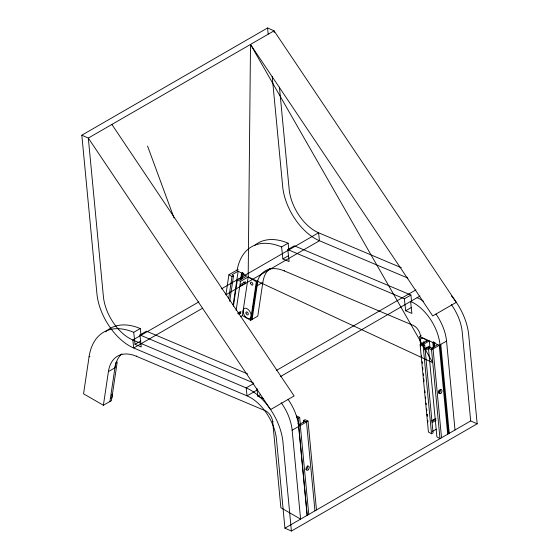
<?xml version="1.0" encoding="UTF-8"?>
<svg xmlns="http://www.w3.org/2000/svg" width="559" height="559" viewBox="0 0 559 559"><rect width="100%" height="100%" fill="white"/><g stroke="black" fill="none" stroke-linecap="round" stroke-linejoin="round"><path stroke-width="0.84" d="M240.314 316.785L242.417 315.576L248.182 276.971L250.502 44.434L432.743 315.933L456.312 302.328L274.071 30.822L267.579 27.95L81.831 135.194L96.924 293.734A46.18 26.664 60 0 0 133.699 347.984L247.043 395.863A36.95 21.333 60 0 1 276.467 439.269L284.929 528.178L291.421 531.05L477.169 423.806L468.708 334.897A46.18 26.664 60 0 0 451.372 295.816M89.88 356.404L89.063 356.873L83.543 393.809L103.387 405.261L111.458 400.6L117.229 361.994L115.685 362.889L109.92 401.488M103.387 405.261L108.418 371.595L114.944 367.822A46.18 26.664 60 0 1 121.953 353.868M226.018 294.048L228.904 274.742L238.162 269.396M228.757 298.247L231.999 276.53L233.543 275.636L231.999 274.748L238.169 271.185L241.558 273.085L242.327 272.694L243.885 273.519L243.116 273.966L242.389 278.794M229.693 301.378L233.543 275.636M233.124 304.962L238.169 271.185M233.41 306.178L237.372 279.633L240.468 281.422L248.182 276.971L432.757 362.679L250.502 44.434M240.37 280.227L240.461 279.633L246.631 276.069L243.116 273.966M240.594 279.521L241.558 273.085M236.143 310.378L240.468 281.422M241.362 279.13L242.327 272.694M243.619 282.002L245.115 283.294L240.468 285.977L240.712 284.356L245.359 281.673L245.115 283.294M238.672 314.27L240.663 313.124L240.901 311.503L237.582 313.417M242.417 315.576L250.572 320.286L256.343 281.68L257.888 280.786L252.116 319.392M251.257 319.888L256.288 286.222L262.821 282.456A46.18 26.664 60 0 1 269.822 268.495M262.821 282.456L257.79 316.121L250.572 320.286M89.063 356.873A73.893 42.666 60 0 1 133.72 332.319L140.253 328.552L141.001 335.4M237.065 270.682A73.893 42.666 60 0 1 281.589 246.952L288.123 243.179L288.772 249.174M133.72 332.319L135.026 344.309L141.245 346.936L139.939 334.953L146.472 331.18L247.756 373.964M281.589 246.952L282.896 258.936L289.115 261.563L287.815 249.58L294.341 245.806L410.9 295.047L411.641 301.881M198.864 301.888L132.832 340.012L133.699 347.984L202.631 308.191M221.357 288.898L318.588 232.768L401.383 267.74M135.026 344.309L140.833 340.955M282.896 258.936L288.703 255.582M225.822 294.803L319.455 240.74L407.874 278.096M108.418 371.595A46.18 26.664 60 0 1 136.326 356.251L136.731 356.013M256.288 286.222A46.18 26.664 60 0 1 284.196 270.877L284.608 270.64M253.723 383.53L246.177 387.89L132.832 340.012A36.95 21.333 60 0 1 103.408 296.605L88.315 138.066L81.831 135.194M276.377 370.449L415.966 289.862M287.815 249.58L404.367 298.813L410.9 295.047M257.615 389.763L247.043 395.863L246.177 387.89A46.18 26.664 60 0 1 282.952 442.141L291.421 531.05M280.269 376.682L419.956 296.032M256.965 388.463L257.797 396.149L260.704 394.472M404.367 298.813L405.673 310.776L411.473 307.429M281.205 402.704A36.95 21.333 60 0 1 292.14 430.22L300.602 519.122L280.877 507.74L272.68 421.591L273.085 421.36M420.682 346.14L419.781 336.665L421.318 335.777M421.654 343.799L424.714 345.148L433.057 432.869L431.52 433.763L428.425 431.974L420.116 344.686L427.831 340.235M423.191 344.477L429.361 340.913L430.018 347.845M296.591 417.559L298.122 418.237L299.659 417.349L300.323 424.295M420.116 344.686L423.17 346.042L424.714 345.148M419.781 336.665L432.841 342.45L433.609 342.01L435.147 342.688L434.371 343.135L434.699 346.58M424.421 348.935L429.067 346.252L429.242 348.124L425.259 350.423M424.393 349.361L427.712 347.446L429.242 348.124M303.586 422.325L303.425 420.585L304.969 419.697L308.023 421.053L316.485 509.955M428.474 348.39L431.527 349.745L439.989 438.654L436.893 436.865L428.474 348.39L430.018 347.502L433.071 348.851L441.533 437.76M298.772 424.826L304.948 421.262M431.534 348.173L437.711 344.61M292.14 430.22L308.023 421.053M431.527 349.745L446.543 341.074A36.95 21.333 60 0 0 435.95 314.039M431.946 420.689L435.929 418.391M431.918 421.116L434.574 419.578L436.111 420.263M432.128 422.562L435.447 420.641M432.205 431.583L436.32 429.207M284.929 528.178L470.685 420.934L477.169 423.806M405.673 310.776L411.892 313.41L410.586 301.441A36.95 21.333 60 0 1 440.01 344.847L448.479 433.756M284.196 270.877L413.192 325.373A9.237 5.331 60 0 1 420.55 336.225M139.939 334.953L253.283 382.831M257.797 396.149L263.24 398.448M136.326 356.251L265.322 410.746A9.237 5.331 60 0 1 272.68 421.591M434.371 343.135L439.241 345.287L447.703 434.196M296.605 415.994L299.659 417.349M303.425 420.585L306.479 421.94L314.941 510.849M297.898 423.61L300.246 424.651M298.22 424.581L300.309 425.504L308.771 514.413M248.182 276.971L256.343 281.68M238.917 278.745L240.461 279.633M228.904 274.742L231.999 276.53M239.133 312.034L240.663 313.124M111.884 124.461L294.125 395.968L270.563 409.572L88.315 138.066L274.071 30.822L274.238 32.555M147.562 146.081L174.052 218.024M470.685 420.934L462.216 332.025A36.95 21.333 60 0 0 451.281 304.508M446.543 341.074L455.005 429.983M440.785 344.4L449.247 433.309M438.885 390.538L439.129 393.124M433.609 342.01L434.105 347.181M432.841 342.45L433.33 347.628M423.17 346.042L431.52 433.763M421.584 355.622L421.745 357.341M422.157 361.652L422.318 363.371M422.73 367.675L422.897 369.401M423.303 373.705L423.47 375.431M423.799 378.876L424.043 381.462M424.945 390.937L425.106 392.663M425.518 396.967L425.685 398.693M426.091 402.997L426.258 404.723M426.664 409.027L426.831 410.753M427.16 414.198L427.321 415.917M427.733 420.228L427.894 421.947M279.43 87.134L289.164 189.361A36.95 21.333 60 0 0 318.588 232.768L319.455 240.74A46.18 26.664 60 0 1 282.672 186.489L272.198 76.464M267.579 27.95L268.159 34.015M298.122 418.237L298.695 424.316M298.765 426.391L307.226 515.3M307.136 515.356L298.674 426.447A36.95 21.333 60 0 0 288.081 399.412M111.814 394.214A5.751 3.319 60 0 1 111.122 398.539M307.506 465.933A2.25 1.439 -66.1 0 1 307.436 468.016A2.25 1.439 -66.1 0 1 305.983 469.567M440.268 389.281A2.25 1.439 -66.1 0 1 440.157 391.461A2.25 1.439 -66.1 0 1 438.591 392.956M426.231 348.599A5.751 3.319 60 0 1 424.574 348.208M421.213 344.658A5.751 3.319 60 0 1 421.409 338.377A5.751 3.319 60 0 1 426.943 341.346M427.852 347.67A5.751 3.319 60 0 1 427.537 348.047M423.303 343.519A1.649 0.95 60 0 1 423.401 341.968A1.649 0.95 60 0 1 424.77 342.408M427.356 416.071A5.751 3.319 60 0 1 427.307 414.373M435.384 419.369A5.751 3.319 60 0 1 435.391 419.711M417.119 297.674A36.95 21.333 60 0 1 423.54 301.308M254.499 245.548A73.893 42.666 60 0 1 288.123 243.179M105.56 331.871A73.893 42.666 60 0 1 140.253 328.552M243.151 312.034A5.751 3.319 60 0 0 249.831 318.469A5.751 3.319 60 0 0 248.42 309.686A5.751 3.319 60 0 0 243.151 312.034M245.995 313.054A1.649 0.95 60 0 0 247.937 314.836A1.649 0.95 60 0 0 247.469 312.299A1.649 0.95 60 0 0 245.995 313.054M250.593 283.322A1.649 0.95 60 0 0 252.528 285.111A1.649 0.95 60 0 0 252.06 282.568A1.649 0.95 60 0 0 250.593 283.322M308.212 469.805A2.25 1.439 -66.1 0 0 308.617 466.157A2.25 1.439 -66.1 0 0 306.039 468.561A2.25 1.439 -66.1 0 0 308.212 469.805M440.974 393.152A2.25 1.439 -66.1 0 0 441.379 389.511A2.25 1.439 -66.1 0 0 438.801 391.915A2.25 1.439 -66.1 0 0 440.974 393.152"/></g></svg>
